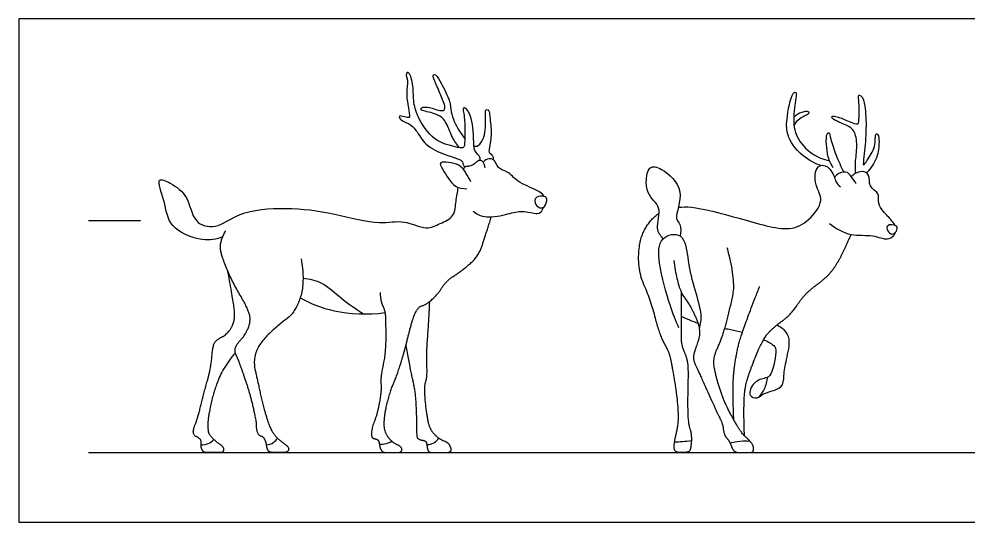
# Model space of a CAD drawing. Header units: millimetres. Extents: x 522.18 to 531.32, y 0.59 to 4.54.
# Drawn here: x 522.178 to 524.956, y 0.592 to 2.065 of the extents above; entities that cross this region are included whole.
import ezdxf

# ---------------------------------------------------------------- set-up
doc = ezdxf.new("R2010")
doc.units = ezdxf.units.MM
for name, color, linetype, true_color in [('AG-ANIMALS', 7, 'Continuous', 0xfc6666), ('AG-DETAILS', 7, 'Continuous', 0x66ffff), ('AG-DIAGRAM', 7, 'Continuous', 0xfecc66), ('AG-GUIDES', 7, 'Continuous', 0xcccccc), ('X-VPRT', 6, 'Continuous', 0xff00ff)]:
    doc.layers.add(name, color=color, linetype=linetype, true_color=true_color)

msp = doc.modelspace()

# ---------------------------------------------------------------- linework, layer by layer
at = {"layer": 'AG-ANIMALS'}
for points, knots in [([(523.5285, 1.6511), (523.5286, 1.6541), (523.5296, 1.6615), (523.5069, 1.6786), (523.5116, 1.7271), (523.5001, 1.7948), (523.4748, 1.8105), (523.4833, 1.7769), (523.4829, 1.7404), (523.4836, 1.6955), (523.4783, 1.6857), (523.4513, 1.6914), (523.3894, 1.7064), (523.3438, 1.7777), (523.3316, 1.8253), (523.3333, 1.8712), (523.3212, 1.9127), (523.3085, 1.9052), (523.3192, 1.8797), (523.3079, 1.8453), (523.3238, 1.7803), (523.3201, 1.7754), (523.3067, 1.7775), (523.2872, 1.7847), (523.2963, 1.7662), (523.3203, 1.7601), (523.3428, 1.7394), (523.366, 1.6927), (523.4239, 1.6679), (523.4613, 1.6567), (523.4779, 1.6483), (523.4769, 1.6383), (523.4814, 1.6332), (523.4837, 1.631)], [0, 0, 0, 0, 0.233956, 0.608044, 1.155555, 1.809998, 2.115405, 2.490681, 3.005749, 3.518717, 3.734365, 4.109144, 4.730935, 5.435716, 5.980221, 6.527913, 6.993002, 7.189521, 7.560623, 8.062831, 8.681621, 8.827143, 9.117056, 9.417793, 9.684169, 10.072599, 10.496659, 11.051446, 11.668275, 12.163037, 12.470276, 12.695317, 12.935938, 12.935938, 12.935938, 12.935938]), ([(523.4676, 1.6882), (523.4601, 1.6978), (523.445, 1.7167), (523.43, 1.7661), (523.4032, 1.788), (523.3607, 1.7954), (523.3522, 1.8014), (523.3628, 1.8092), (523.3869, 1.8049), (523.4215, 1.792), (523.4266, 1.8077), (523.419, 1.8252), (523.4037, 1.8659), (523.3896, 1.8936), (523.3909, 1.9034), (523.4003, 1.9025), (523.4156, 1.874), (523.4412, 1.8256), (523.4422, 1.7936), (523.4516, 1.7648), (523.4655, 1.7397), (523.4769, 1.7226), (523.4831, 1.7144)], [0, 0, 0, 0, 0.472363, 1.019787, 1.481565, 1.988824, 2.185949, 2.413922, 2.814455, 3.263947, 3.513534, 3.850279, 4.378087, 4.813974, 5.013645, 5.240887, 5.676399, 6.252502, 6.694435, 7.115383, 7.534532, 7.967715, 7.967715, 7.967715, 7.967715]), ([(524.5257, 1.6361), (524.5118, 1.6396), (524.4588, 1.6684), (524.4254, 1.7235), (524.4236, 1.7664), (524.4381, 1.8474), (524.4535, 1.8522), (524.4539, 1.8357), (524.4425, 1.7764), (524.4503, 1.7171), (524.4975, 1.6676), (524.5326, 1.6537), (524.5507, 1.6497)], [0, 0, 0, 0, 0.515056, 1.248213, 1.800987, 2.487916, 2.712156, 2.974565, 3.584431, 4.194494, 4.821457, 5.405577, 5.405577, 5.405577, 5.405577]), ([(524.6274, 1.6131), (524.6269, 1.6234), (524.6255, 1.6443), (524.6331, 1.6936), (524.626, 1.7406), (524.5977, 1.7555), (524.5556, 1.7715), (524.5577, 1.7821), (524.5758, 1.7785), (524.606, 1.7661), (524.6367, 1.7527), (524.6368, 1.7755), (524.6388, 1.8156), (524.633, 1.8454), (524.6492, 1.838), (524.6569, 1.8), (524.6588, 1.7337), (524.653, 1.6691), (524.6472, 1.6296), (524.6627, 1.6547), (524.6886, 1.6902), (524.6826, 1.7339), (524.6945, 1.7262), (524.6968, 1.7044), (524.6923, 1.6563), (524.6714, 1.6269), (524.6588, 1.6143)], [0, 0, 0, 0, 0.434973, 0.992322, 1.509165, 1.956511, 2.46202, 2.634784, 2.936259, 3.4153, 3.815582, 4.118862, 4.648099, 5.023978, 5.253602, 5.724761, 6.37885, 7.042249, 7.428134, 7.74232, 8.246708, 8.777939, 9.001214, 9.373796, 9.914892, 10.487522, 10.487522, 10.487522, 10.487522]), ([(523.51, 1.6932), (523.514, 1.6927), (523.5244, 1.6905), (523.5413, 1.7201), (523.5442, 1.7466), (523.5435, 1.7856), (523.5442, 1.8008), (523.555, 1.7996), (523.5562, 1.7764), (523.5628, 1.727), (523.5552, 1.6908), (523.5524, 1.6723), (523.5667, 1.6657), (523.5662, 1.6572), (523.5656, 1.6537)], [0, 0, 0, 0, 0.273307, 0.697533, 1.122503, 1.613936, 1.885965, 2.073857, 2.42273, 2.988694, 3.470436, 3.778929, 4.056501, 4.313179, 4.313179, 4.313179, 4.313179]), ([(524.4469, 1.7524), (524.4517, 1.7602), (524.4592, 1.7747), (524.4957, 1.7897), (524.4877, 1.7951), (524.4681, 1.7929), (524.4526, 1.7833), (524.446, 1.7766)], [0, 0, 0, 0, 0.410964, 0.85562, 1.008707, 1.349559, 1.764798, 1.764798, 1.764798, 1.764798]), ([(524.5614, 1.6297), (524.5553, 1.6397), (524.5442, 1.6566), (524.5381, 1.7277), (524.5507, 1.7343), (524.5543, 1.7103), (524.5698, 1.6653), (524.584, 1.6331), (524.5922, 1.6169)], [0, 0, 0, 0, 0.463427, 1.102266, 1.297613, 1.634259, 2.187743, 2.765945, 2.765945, 2.765945, 2.765945]), ([(523.5006, 1.5884), (523.4969, 1.5972), (523.4857, 1.6139), (523.4717, 1.6412), (523.4022, 1.6518), (523.4204, 1.6218), (523.4512, 1.5687), (523.4774, 1.5683), (523.4888, 1.568)], [0, 0, 0, 0, 0.418122, 0.858454, 1.42263, 1.770191, 2.381784, 2.838323, 2.838323, 2.838323, 2.838323]), ([(523.5428, 1.6292), (523.5426, 1.6349), (523.538, 1.6457), (523.5277, 1.6545), (523.5121, 1.6418), (523.4977, 1.632), (523.4873, 1.6349), (523.4809, 1.6289), (523.4786, 1.6257)], [0, 0, 0, 0, 0.323739, 0.577904, 0.910427, 1.235384, 1.483439, 1.708832, 1.708832, 1.708832, 1.708832]), ([(523.7149, 1.546), (523.7111, 1.5525), (523.6921, 1.5669), (523.6363, 1.5856), (523.6108, 1.6203), (523.5785, 1.6246), (523.5696, 1.6605), (523.5436, 1.6533), (523.539, 1.6481), (523.5368, 1.6454)], [3.222082, 3.222082, 3.222082, 3.222082, 3.641341, 4.242523, 4.745504, 5.162776, 5.58661, 5.938701, 6.191738, 6.191738, 6.191738, 6.191738]), ([(524.0637, 1.4213), (524.0565, 1.4304), (524.0384, 1.45), (524.0644, 1.5183), (524.008, 1.5475), (524.0158, 1.6416), (524.0644, 1.6265), (524.1332, 1.5661), (524.0929, 1.4797), (524.1172, 1.4653), (524.1161, 1.4404), (524.1135, 1.4296)], [0, 0, 0, 0, 0.46237, 1.06657, 1.646523, 2.307983, 2.767217, 3.484306, 4.179381, 4.537779, 4.98949, 4.98949, 4.98949, 4.98949]), ([(524.1082, 1.5137), (524.1212, 1.5144), (524.1498, 1.5179), (524.2877, 1.4824), (524.4305, 1.4375), (524.4914, 1.4747), (524.5231, 1.5138), (524.5268, 1.5488), (524.5046, 1.5782), (524.5094, 1.6391), (524.549, 1.6374), (524.5664, 1.5999), (524.5697, 1.5864), (524.5783, 1.5768), (524.5829, 1.5732)], [0, 0, 0, 0, 0.489419, 1.424565, 2.382829, 3.004931, 3.669894, 3.669894, 4.167565, 4.736331, 5.140848, 5.626183, 5.926251, 6.254954, 6.254954, 6.254954, 6.254954]), ([(524.6292, 1.5822), (524.6253, 1.5899), (524.6143, 1.6026), (524.6005, 1.623), (524.569, 1.6095), (524.567, 1.6028), (524.5656, 1.5999)], [0, 0, 0, 0, 0.397824, 0.759368, 1.176841, 1.422076, 1.422076, 1.422076, 1.422076]), ([(524.7429, 1.4604), (524.7387, 1.4664), (524.7307, 1.4787), (524.7032, 1.5048), (524.6907, 1.5313), (524.6988, 1.5556), (524.6622, 1.573), (524.6716, 1.6096), (524.6459, 1.6217), (524.6255, 1.613), (524.6177, 1.6068), (524.6144, 1.6033)], [0, 0, 0, 0, 0.367054, 0.848251, 1.265173, 1.620557, 2.067341, 2.503795, 2.871022, 3.231131, 3.530777, 3.530777, 3.530777, 3.530777]), ([(522.7746, 1.427), (522.7555, 1.4204), (522.7155, 1.41), (522.6129, 1.4527), (522.6085, 1.5265), (522.5757, 1.6061), (522.6267, 1.5828), (522.6768, 1.5473), (522.6858, 1.4656), (522.7584, 1.4483), (522.8239, 1.5036), (522.9633, 1.5154), (523.0981, 1.4984), (523.2311, 1.46), (523.3031, 1.4799), (523.3693, 1.4445), (523.4102, 1.4666), (523.4546, 1.4844), (523.4563, 1.5327), (523.4622, 1.5581), (523.4636, 1.5716)], [0, 0, 0, 0, 0.608531, 1.373002, 2.0571, 2.668074, 3.10995, 3.73443, 4.401232, 4.990833, 5.690964, 6.599066, 7.533624, 8.437745, 9.100483, 9.73679, 10.253246, 10.765381, 11.277969, 11.77518, 11.77518, 11.77518, 11.77518]), ([(523.7028, 1.5125), (523.6968, 1.5145), (523.6852, 1.5258), (523.6905, 1.5467), (523.718, 1.5479), (523.7256, 1.5379), (523.7189, 1.5133), (523.7078, 1.5109), (523.7028, 1.5125)], [0, 0, 0, 0, 0.349973, 0.668301, 1.04461, 1.29584, 1.665368, 1.957928, 1.957928, 1.957928, 1.957928]), ([(523.5072, 1.5027), (523.5172, 1.4953), (523.5396, 1.4802), (523.6031, 1.4913), (523.6464, 1.5055), (523.6839, 1.4957), (523.7043, 1.4942), (523.7115, 1.5076), (523.7136, 1.5136)], [0, 0, 0, 0, 0.47592, 1.089644, 1.625245, 2.101701, 2.450313, 2.69404, 2.69404, 2.69404, 2.69404]), ([(524.5507, 1.4664), (524.5692, 1.4517), (524.6121, 1.4264), (524.6757, 1.4356), (524.7188, 1.4155), (524.7384, 1.4291), (524.7422, 1.4365), (524.7436, 1.4402)], [0, 0, 0, 0, 0.660453, 1.284795, 1.803025, 2.14983, 2.418982, 2.418982, 2.418982, 2.418982]), ([(524.7333, 1.4354), (524.7285, 1.4357), (524.7198, 1.4438), (524.7153, 1.4648), (524.7518, 1.4624), (524.7484, 1.4425), (524.7381, 1.4352), (524.7333, 1.4354)], [0, 0, 0, 0, 0.307996, 0.608432, 1.002912, 1.29926, 1.60997, 1.60997, 1.60997, 1.60997]), ([(523.0015, 1.2484), (523.0327, 1.2317), (523.0992, 1.2037), (523.2004, 1.1983), (523.2495, 1.2052)], [0, 0, 0, 0, 0.805547, 1.757497, 1.757497, 1.757497, 1.757497]), ([(524.358, 1.1259), (524.3726, 1.1194), (524.3884, 1.1094), (524.3975, 1.0971), (524.3836, 1.0215), (524.3637, 1.0131), (524.3274, 1.0056), (524.3093, 0.9598), (524.3418, 0.9517), (524.3545, 0.9717), (524.4167, 0.9799), (524.4161, 1.0223), (524.4241, 1.0672), (524.439, 1.127), (524.4192, 1.1559), (524.404, 1.1652), (524.3961, 1.1681)], [2.150402, 2.150402, 2.150402, 2.150402, 2.610948, 2.901135, 3.562581, 3.916804, 4.381186, 4.862108, 5.222452, 5.591133, 6.166957, 6.625867, 7.171371, 7.775951, 8.215337, 8.609247, 8.609247, 8.609247, 8.609247]), ([(524.2441, 1.1587), (524.2499, 1.1578), (524.2662, 1.155), (524.2844, 1.1506), (524.2958, 1.1475)], [1.2116348, 1.2116348, 1.2116348, 1.2116348, 1.365771, 1.6272944, 1.6272944, 1.6272944, 1.6272944]), ([(524.3456, 0.9591), (524.3515, 0.966), (524.3621, 0.9813), (524.3688, 1.0046), (524.37, 1.0163)], [0, 0, 0, 0, 0.4108403, 0.8777758, 0.8777758, 0.8777758, 0.8777758]), ([(522.7113, 0.8181), (522.7184, 0.8177), (522.7331, 0.8198), (522.7442, 0.8287), (522.7486, 0.8338)], [0, 0, 0, 0, 0.3605348, 0.7134014, 0.7134014, 0.7134014, 0.7134014]), ([(522.9028, 0.8179), (522.9098, 0.8185), (522.9238, 0.823), (522.9318, 0.8324), (522.9348, 0.8374)], [0, 0, 0, 0, 0.3582554, 0.6862077, 0.6862077, 0.6862077, 0.6862077]), ([(523.372, 0.8186), (523.3792, 0.8186), (523.394, 0.822), (523.4033, 0.8321), (523.4068, 0.8376)], [0, 0, 0, 0, 0.3621478, 0.7073255, 0.7073255, 0.7073255, 0.7073255]), ([(523.2332, 0.8202), (523.2382, 0.8196), (523.2486, 0.8194), (523.2632, 0.8244), (523.2697, 0.8283)], [0, 0, 0, 0, 0.3045582, 0.6766348, 0.6766348, 0.6766348, 0.6766348]), ([(524.0972, 0.8268), (524.105, 0.8268), (524.1206, 0.8274), (524.1379, 0.8295), (524.1464, 0.8309)], [0, 0, 0, 0, 0.3784039, 0.7785898, 0.7785898, 0.7785898, 0.7785898]), ([(524.2599, 0.823), (524.2664, 0.8252), (524.2798, 0.8291), (524.3055, 0.8301), (524.3181, 0.8285)], [0, 0, 0, 0, 0.3570249, 0.8405884, 0.8405884, 0.8405884, 0.8405884])]:
    msp.add_open_spline(points, degree=3, knots=knots, dxfattribs=at)
for points, degree in [([(523.2354, 1.2643), (523.2365, 1.2364), (523.2503, 1.2119), (523.2518, 1.165), (523.2515, 1.0867), (523.2357, 1.0129), (523.24, 0.9808), (523.2272, 0.9083), (523.2114, 0.8696), (523.2087, 0.8381), (523.2254, 0.8348), (523.2319, 0.8299), (523.2352, 0.806), (523.2447, 0.7951), (523.2654, 0.7951), (523.2953, 0.7951), (523.3006, 0.8054), (523.2937, 0.8147), (523.2728, 0.8239), (523.252, 0.8478), (523.2457, 0.8785), (523.252, 0.9261), (523.2687, 0.9856), (523.2825, 1.0149), (523.3061, 1.0889), (523.3301, 1.1872), (523.3475, 1.2232), (523.3677, 1.227), (523.4044, 1.2585), (523.4282, 1.2978), (523.4711, 1.3252), (523.5229, 1.3687), (523.5451, 1.4345), (523.5608, 1.4856)], 2), ([(524.1161, 1.2668), (524.1167, 1.1718), (524.1155, 1.1115), (524.1338, 1.0714), (524.1373, 1.0373), (524.135, 0.9483), (524.1365, 0.8808), (524.1477, 0.8489), (524.1445, 0.8001), (524.1311, 0.7951), (524.0967, 0.7951), (524.0957, 0.8232), (524.1041, 0.8569), (524.1099, 0.8952), (524.1044, 0.9675), (524.0902, 1.0497), (524.0825, 1.0881), (524.0536, 1.1397), (524.0281, 1.2408), (523.9865, 1.3348), (524.0017, 1.4591), (524.0518, 1.4972)], 2), ([(523.0046, 1.3623), (523.0161, 1.2916), (522.9867, 1.2048), (522.9379, 1.1696), (522.8802, 1.1145), (522.8635, 1.0627), (522.8755, 1.0109), (522.8897, 0.9442), (522.9102, 0.8725), (522.9274, 0.8433), (522.9498, 0.825), (522.9633, 0.8153), (522.9693, 0.8055), (522.9624, 0.7951), (522.9397, 0.7951), (522.9126, 0.7951), (522.9045, 0.8048), (522.9017, 0.8272), (522.8936, 0.8413), (522.8813, 0.8438), (522.8732, 0.8621), (522.8745, 0.8815), (522.8587, 0.9525), (522.8424, 1.0056), (522.8197, 1.069), (522.8086, 1.092), (522.8145, 1.1118), (522.8403, 1.1394), (522.8584, 1.1817), (522.8458, 1.2227), (522.8017, 1.2965), (522.7694, 1.3755), (522.7662, 1.4131), (522.7832, 1.4454)], 2), ([(524.3017, 0.8444), (524.2981, 0.947), (524.3095, 1.0158), (524.3566, 1.1301), (524.39, 1.1647), (524.4386, 1.1992), (524.4788, 1.2623), (524.5503, 1.3129), (524.5902, 1.3772), (524.6139, 1.4341)], 2), ([(524.0947, 1.358), (524.1061, 1.2753), (524.1455, 1.224), (524.176, 1.1511), (524.1591, 1.102), (524.1496, 1.0701), (524.1658, 1.0367), (524.2219, 0.9111), (524.2381, 0.8802), (524.242, 0.8459), (524.2582, 0.8294), (524.2702, 0.7951), (524.3033, 0.7951), (524.3275, 0.7951), (524.3295, 0.812), (524.318, 0.8299), (524.2976, 0.8471), (524.2734, 0.8847), (524.2391, 0.9505), (524.2131, 1.037), (524.2114, 1.0766), (524.2378, 1.1344), (524.2585, 1.2119), (524.2772, 1.3001), (524.2515, 1.3948)], 2), ([(522.8115, 1.0878), (522.7783, 1.0482), (522.7498, 0.9805), (522.7319, 0.9014), (522.7301, 0.8559), (522.7415, 0.8403), (522.7571, 0.8261), (522.7784, 0.8109), (522.7756, 0.7951), (522.7604, 0.7951), (522.7313, 0.7951), (522.7191, 0.7951), (522.7104, 0.8102), (522.7124, 0.8303), (522.7041, 0.8392), (522.6897, 0.8451), (522.6876, 0.863), (522.7013, 0.8951), (522.7173, 0.9618), (522.7403, 1.0429), (522.7456, 1.1124), (522.7594, 1.1274), (522.7921, 1.1449), (522.8124, 1.1878), (522.8041, 1.2473), (522.7899, 1.3257)], 2), ([(524.2706, 0.8911), (524.2666, 0.9813), (524.2737, 1.065), (524.294, 1.1502), (524.3466, 1.2828)], 2), ([(523.311, 1.1101), (523.3218, 1.0439), (523.3382, 0.9744), (523.3419, 0.8978), (523.3417, 0.8427), (523.3478, 0.8332), (523.3691, 0.8297), (523.372, 0.8208), (523.3752, 0.7951), (523.4027, 0.7951), (523.4423, 0.7951), (523.4439, 0.8086), (523.4348, 0.8238), (523.4118, 0.8326), (523.387, 0.8549), (523.3742, 0.886), (523.3634, 0.986), (523.374, 1.0183), (523.3704, 1.0774), (523.3781, 1.1811), (523.3807, 1.2384)], 2), ([(524.1164, 1.1951), (524.1322, 1.1872), (524.149, 1.1799), (524.1657, 1.1743)], 3)]:
    msp.add_open_spline(points, degree=degree, dxfattribs=at)
at = {"layer": 'AG-DETAILS'}
for points, knots in [([(524.11, 1.1602), (524.1003, 1.1822), (524.0823, 1.2264), (524.0494, 1.3455), (524.0483, 1.428), (524.1286, 1.4448), (524.1354, 1.3508), (524.1543, 1.2755), (524.1788, 1.2003), (524.1725, 1.1722), (524.1694, 1.1591)], [0, 0, 0, 0, 0.666144, 1.545281, 2.211719, 2.768704, 3.454277, 4.18274, 4.862982, 5.361152, 5.361152, 5.361152, 5.361152]), ([(523.0096, 1.3059), (523.0283, 1.3041), (523.0677, 1.2971), (523.1217, 1.2442), (523.165, 1.2162), (523.1868, 1.2014)], [0, 0, 0, 0, 0.586025, 1.25485, 1.948632, 1.948632, 1.948632, 1.948632])]:
    msp.add_open_spline(points, degree=3, knots=knots, dxfattribs=at)
at = {"layer": 'AG-DIAGRAM'}
msp.add_lwpolyline([(522.3814, 0.7951), (525.5818, 0.7951)], dxfattribs=at)
at = {"layer": 'AG-GUIDES'}
msp.add_lwpolyline([(522.3814, 1.4751), (522.5338, 1.4751)], dxfattribs=at)
at = {"layer": 'X-VPRT'}
msp.add_lwpolyline([(522.1782, 2.0651), (522.1782, 0.5919), (525.785, 0.5919), (525.785, 2.0651)], close=True, dxfattribs=at)

doc.saveas('drawing.dxf')
